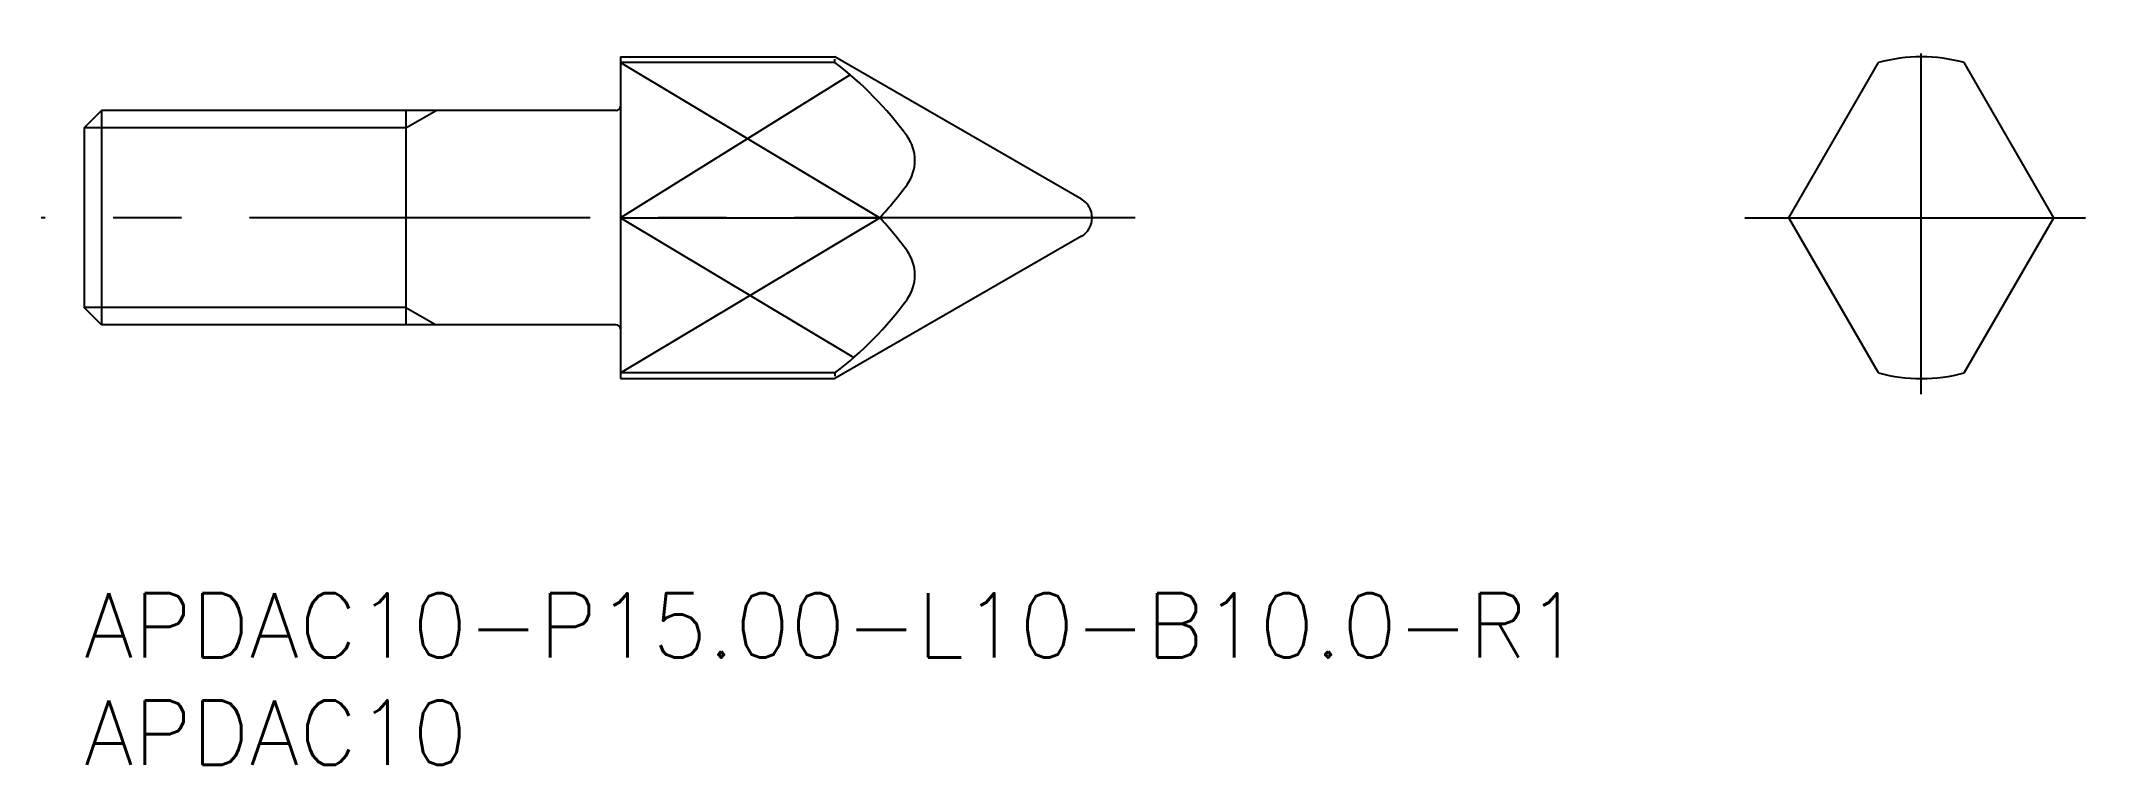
# Model space of a CAD drawing. Extents: x -2 to 93.9, y -8 to 25.7.
import ezdxf

# ---------------------------------------------------------------- set-up
doc = ezdxf.new("R2010")
doc.units = 0
doc.header["$LTSCALE"] = 0.5
doc.linetypes.add('CENTER', pattern=[50.8, 31.75, -6.35, 6.35, -6.35])
for name, color, linetype in [('MSM_CENTER', 1, 'CENTER'), ('MSM_CONTINUOUS', 7, 'CONTINUOUS'), ('MSM_NARROW', 5, 'CONTINUOUS'), ('MSM_PART_NUMBER', 7, 'CONTINUOUS')]:
    doc.layers.add(name, color=color, linetype=linetype)
doc.styles.get("Standard").update_dxf_attribs({"font": 'txt.shx', "height": 2, "bigfont": 'bigfont.shx'})

# ---------------------------------------------------------------- blocks, each defined once
blk = doc.blocks.new('*U14')
at = {"layer": 'MSM_PART_NUMBER'}
blk.add_text('APDAC10-P15.00-L10-B10.0-R1', height=3, dxfattribs=at).set_placement((0, -3))
blk = doc.blocks.new('*U15')
at = {"layer": 'MSM_PART_NUMBER'}
blk.add_text('APDAC10', height=3, dxfattribs=at).set_placement((0, -8))

msp = doc.modelspace()

# ---------------------------------------------------------------- linework, layer by layer
at = {"layer": 'MSM_CENTER'}
for p, q in [((85.637, 9.271), (85.637, 25.729)), ((48.99, 17.5), (-2, 17.5)), ((77.408, 17.5), (93.865, 17.5))]:
    msp.add_line(p, q, dxfattribs=at)
at = {"layer": 'MSM_CONTINUOUS'}
for p, q in [((25, 25), (35, 25)), ((25, 25), (25, 10)), ((46.49, 18.366), (35, 25)), ((35, 24.728), (25, 24.728)), ((79.464, 17.5), (83.637, 24.728)), ((91.81, 17.5), (87.637, 24.728)), ((0, 21.688), (0.812, 22.5)), ((24.8, 22.5), (0.812, 22.5)), ((0.812, 22.5), (0.812, 12.5)), ((15, 22.5), (15, 12.5)), ((0, 21.688), (0, 13.312)), ((25, 17.5), (37.085, 17.5)), ((83.637, 10.272), (79.464, 17.5)), ((87.637, 10.272), (91.81, 17.5)), ((46.49, 16.634), (35, 10)), ((0.812, 12.5), (0, 13.312)), ((24.8, 12.5), (0.812, 12.5)), ((35, 10.272), (25, 10.272)), ((25, 10), (35, 10))]:
    msp.add_line(p, q, dxfattribs=at)
for centre, radius, start, end in [((85.637, 17.5), 7.5, 74.53399, 105.46601), ((24.941, 11.491), 16.626, 36.18363, 52.76982), ((24.8, 22.7), 0.2, 270, 0), ((36.811, 20.173), 1.919, 323.81637, 36.18363), ((24.941, 28.855), 16.626, 316.92127, 323.81637), ((45.99, 17.5), 1, 300, 60), ((24.941, 6.145), 16.626, 36.18363, 43.07873), ((36.811, 14.827), 1.919, 323.81637, 36.18363), ((24.941, 23.509), 16.626, 307.23018, 323.81637), ((24.8, 12.3), 0.2, 0, 90), ((85.637, 17.5), 7.5, 254.53399, 285.46601)]:
    msp.add_arc(centre, radius, start, end, dxfattribs=at)
at = {"layer": 'MSM_NARROW'}
for p, q in [((25, 24.728), (37.085, 17.5)), ((35.717, 24.151), (25, 17.5)), ((35, 24.728), (35, 24.892)), ((15, 21.688), (16.406, 22.5)), ((15, 21.688), (0, 21.688)), ((25, 10.272), (37.085, 17.5)), ((25, 17.5), (35.878, 10.987)), ((15, 13.312), (0, 13.312)), ((15, 13.312), (16.406, 12.5)), ((35, 10.272), (35, 10.108))]:
    msp.add_line(p, q, dxfattribs=at)

# ---------------------------------------------------------------- block references
at = {"layer": 'MSM_CONTINUOUS'}
for name in ['*U14', '*U15']:
    msp.add_blockref(name, (0, 0), dxfattribs=at)

doc.saveas('drawing.dxf')
